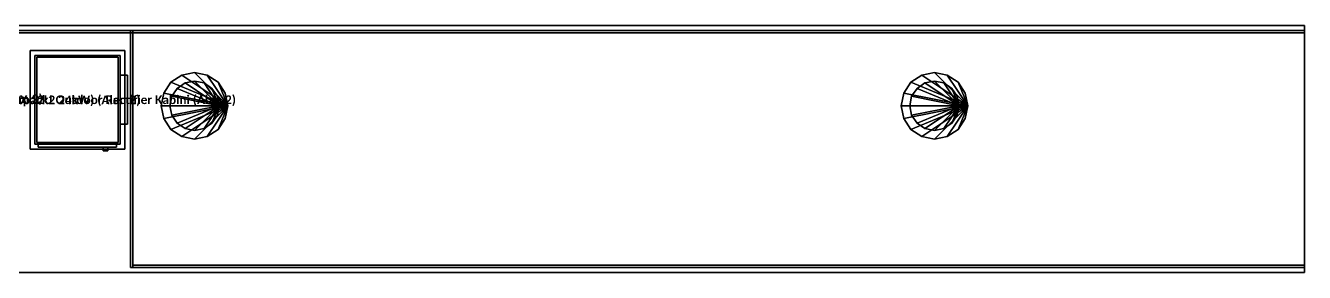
# Model space of a CAD drawing. Header units: millimetres. Extents: x -15000 to 15000, y -45082 to 2000.
# Drawn here: x 4630 to 15000, y 0 to 2000 of the extents above; entities that cross this region are included whole.
import ezdxf
from ezdxf.enums import TextEntityAlignment as Align

# ---------------------------------------------------------------- set-up
doc = ezdxf.new("R2010")
doc.units = ezdxf.units.MM
for name, color, linetype in [('EKP_RECTIFIER_ELTEK_20U', 3, 'CONTINUOUS'), ('EKP_RECTIFIER_MTS9304A', 94, 'CONTINUOUS'), ('KORKULUK_KAPI', 4, 'CONTINUOUS'), ('MONTAJ_BORULARI', 2, 'CONTINUOUS'), ('ZEMIN_PLATFORM', 8, 'CONTINUOUS')]:
    doc.layers.add(name, color=color, linetype=linetype)
doc.styles.get("Standard").update_dxf_attribs({"font": 'calibrib.ttf'})

msp = doc.modelspace()

# ---------------------------------------------------------------- linework, layer by layer
at = {"layer": 'EKP_RECTIFIER_MTS9304A'}
for p, q in [((5436, 1799, 1170), (4666, 1799, 1170)), ((4666, 1799, 1170), (4666, 999, 1170)), ((5436, 1799, 1250), (4666, 1799, 1250)), ((4666, 1799, 1250), (4666, 999, 1250)), ((4666, 1799, 1170), (4666, 1799, 1250)), ((5436, 999, 1170), (5436, 1799, 1170)), ((5436, 999, 1250), (5436, 1799, 1250)), ((5436, 1799, 1170), (5436, 1799, 1250)), ((5396, 1759, 100), (4706, 1759, 100)), ((4706, 1759, 100), (4706, 1039, 100)), ((5396, 1759, 1170), (4706, 1759, 1170)), ((4706, 1759, 1170), (4706, 1039, 1170)), ((4706, 1759, 100), (4706, 1759, 1170)), ((5381, 1744, 0), (4721, 1744, 0)), ((4721, 1744, 0), (4721, 1054, 0)), ((5381, 1744, 100), (4721, 1744, 100)), ((4721, 1744, 100), (4721, 1054, 100)), ((4721, 1744, 0), (4721, 1744, 100)), ((5381, 1054, 0), (5381, 1744, 0)), ((5381, 1054, 100), (5381, 1744, 100)), ((5381, 1744, 0), (5381, 1744, 100)), ((5396, 1039, 100), (5396, 1759, 100)), ((5396, 1039, 1170), (5396, 1759, 1170)), ((5396, 1759, 100), (5396, 1759, 1170)), ((5456, 1597, 287), (5396, 1597, 287)), ((5396, 1597, 287), (5396, 1201, 287)), ((5456, 1597, 983), (5396, 1597, 983)), ((5396, 1597, 983), (5396, 1201, 983)), ((5396, 1597, 287), (5396, 1597, 983)), ((5456, 1201, 287), (5456, 1597, 287)), ((5456, 1201, 983), (5456, 1597, 983)), ((5456, 1597, 287), (5456, 1597, 983)), ((5396, 1201, 287), (5456, 1201, 287)), ((5396, 1201, 983), (5456, 1201, 983)), ((5396, 1201, 287), (5396, 1201, 983)), ((5456, 1201, 287), (5456, 1201, 983)), ((4706, 1039, 100), (5396, 1039, 100)), ((4706, 1039, 1170), (5396, 1039, 1170)), ((4706, 1039, 100), (4706, 1039, 1170)), ((4721, 1054, 0), (5381, 1054, 0)), ((4721, 1054, 100), (5381, 1054, 100)), ((4721, 1054, 0), (4721, 1054, 100)), ((5368, 1039, 130), (4733, 1039, 130)), ((4733, 1039, 130), (4733, 1014, 130)), ((5368, 1039, 1146), (4733, 1039, 1146)), ((4733, 1039, 1146), (4733, 1014, 1146)), ((4733, 1039, 130), (4733, 1039, 1146)), ((5368, 1014, 130), (5368, 1039, 130)), ((5368, 1014, 1146), (5368, 1039, 1146)), ((5368, 1039, 130), (5368, 1039, 1146)), ((5381, 1054, 0), (5381, 1054, 100)), ((5396, 1039, 100), (5396, 1039, 1170)), ((4666, 999, 1170), (5436, 999, 1170)), ((4666, 999, 1250), (5436, 999, 1250)), ((4666, 999, 1170), (4666, 999, 1250)), ((4733, 1014, 130), (5368, 1014, 130)), ((4733, 1014, 1146), (5368, 1014, 1146)), ((4733, 1014, 130), (4733, 1014, 1146)), ((5298, 1014, 545), (5258, 1014, 545)), ((5258, 1014, 545), (5258, 984, 545)), ((5298, 1014, 725), (5258, 1014, 725)), ((5258, 1014, 725), (5258, 984, 725)), ((5258, 1014, 545), (5258, 1014, 725)), ((5258, 984, 545), (5298, 984, 545)), ((5258, 984, 725), (5298, 984, 725)), ((5258, 984, 545), (5258, 984, 725)), ((5298, 984, 545), (5298, 1014, 545)), ((5298, 984, 725), (5298, 1014, 725)), ((5298, 1014, 545), (5298, 1014, 725)), ((5298, 984, 545), (5298, 984, 725)), ((5368, 1014, 130), (5368, 1014, 1146)), ((5436, 999, 1170), (5436, 999, 1250))]:
    msp.add_line(p, q, dxfattribs=at)
for points in [[(4666, 999, 1170), (5436, 999, 1170), (5436, 1799, 1170), (4666, 1799, 1170)], [(4666, 999, 1250), (5436, 999, 1250), (5436, 1799, 1250), (4666, 1799, 1250)], [(4666, 1799, 1170), (5436, 1799, 1170), (5436, 1799, 1250), (4666, 1799, 1250)], [(4666, 999, 1170), (4666, 1799, 1170), (4666, 1799, 1250), (4666, 999, 1250)], [(5436, 999, 1170), (5436, 1799, 1170), (5436, 1799, 1250), (5436, 999, 1250)], [(4706, 1039, 100), (5396, 1039, 100), (5396, 1759, 100), (4706, 1759, 100)], [(4706, 1039, 1170), (5396, 1039, 1170), (5396, 1759, 1170), (4706, 1759, 1170)], [(4706, 1759, 100), (5396, 1759, 100), (5396, 1759, 1170), (4706, 1759, 1170)], [(4706, 1039, 100), (4706, 1759, 100), (4706, 1759, 1170), (4706, 1039, 1170)], [(4721, 1054, 0), (5381, 1054, 0), (5381, 1744, 0), (4721, 1744, 0)], [(4721, 1054, 100), (5381, 1054, 100), (5381, 1744, 100), (4721, 1744, 100)], [(4721, 1744, 0), (5381, 1744, 0), (5381, 1744, 100), (4721, 1744, 100)], [(4721, 1054, 0), (4721, 1744, 0), (4721, 1744, 100), (4721, 1054, 100)], [(5381, 1054, 0), (5381, 1744, 0), (5381, 1744, 100), (5381, 1054, 100)], [(5396, 1039, 100), (5396, 1759, 100), (5396, 1759, 1170), (5396, 1039, 1170)], [(5396, 1201, 287), (5456, 1201, 287), (5456, 1597, 287), (5396, 1597, 287)], [(5396, 1201, 983), (5456, 1201, 983), (5456, 1597, 983), (5396, 1597, 983)], [(5396, 1597, 287), (5456, 1597, 287), (5456, 1597, 983), (5396, 1597, 983)], [(5396, 1201, 287), (5396, 1597, 287), (5396, 1597, 983), (5396, 1201, 983)], [(5456, 1201, 287), (5456, 1597, 287), (5456, 1597, 983), (5456, 1201, 983)], [(5396, 1201, 287), (5456, 1201, 287), (5456, 1201, 983), (5396, 1201, 983)], [(4706, 1039, 100), (5396, 1039, 100), (5396, 1039, 1170), (4706, 1039, 1170)], [(4721, 1054, 0), (5381, 1054, 0), (5381, 1054, 100), (4721, 1054, 100)], [(4733, 1014, 130), (5368, 1014, 130), (5368, 1039, 130), (4733, 1039, 130)], [(4733, 1014, 1146), (5368, 1014, 1146), (5368, 1039, 1146), (4733, 1039, 1146)], [(4733, 1039, 130), (5368, 1039, 130), (5368, 1039, 1146), (4733, 1039, 1146)], [(4733, 1014, 130), (4733, 1039, 130), (4733, 1039, 1146), (4733, 1014, 1146)], [(5368, 1014, 130), (5368, 1039, 130), (5368, 1039, 1146), (5368, 1014, 1146)], [(4666, 999, 1170), (5436, 999, 1170), (5436, 999, 1250), (4666, 999, 1250)], [(4733, 1014, 130), (5368, 1014, 130), (5368, 1014, 1146), (4733, 1014, 1146)], [(5258, 984, 545), (5298, 984, 545), (5298, 1014, 545), (5258, 1014, 545)], [(5258, 984, 725), (5298, 984, 725), (5298, 1014, 725), (5258, 1014, 725)], [(5258, 1014, 545), (5298, 1014, 545), (5298, 1014, 725), (5258, 1014, 725)], [(5258, 984, 545), (5258, 1014, 545), (5258, 1014, 725), (5258, 984, 725)], [(5258, 984, 545), (5298, 984, 545), (5298, 984, 725), (5258, 984, 725)], [(5298, 984, 545), (5298, 1014, 545), (5298, 1014, 725), (5298, 984, 725)]]:
    msp.add_3dface(points, dxfattribs=at)
at = {"layer": 'KORKULUK_KAPI'}
for p, q in [((5500, 1960), (-5500, 1960)), ((5500, 1960, 1700), (-5500, 1960, 1700)), ((-5500, 1940), (5500, 1940)), ((-5500, 1940, 1700), (5500, 1940, 1700)), ((5500, 1960), (5480, 1960)), ((5480, 1960), (5480, 40)), ((5500, 1960, 1700), (5480, 1960, 1700)), ((5480, 1960, 1700), (5480, 40, 1700)), ((5480, 1960), (5480, 1960, 1700)), ((15000, 1960), (5500, 1960)), ((5500, 1960), (5500, 1940)), ((15000, 1960, 1100), (5500, 1960, 1100)), ((5500, 1960, 1100), (5500, 1940, 1100)), ((5500, 1960), (5500, 1960, 1100)), ((5500, 1940), (5500, 1960)), ((5500, 1940, 1700), (5500, 1960, 1700)), ((5500, 1960), (5500, 1960, 1700)), ((5500, 40), (5500, 1960)), ((5500, 40, 1700), (5500, 1960, 1700)), ((5500, 1960), (5500, 1960, 1700)), ((5500, 1940), (15000, 1940)), ((5500, 1940, 1100), (15000, 1940, 1100)), ((5500, 1940), (5500, 1940, 1100)), ((5500, 1940), (5500, 1940, 1700)), ((15000, 1940), (15000, 1960)), ((15000, 1940, 1100), (15000, 1960, 1100)), ((15000, 1960), (15000, 1960, 1100)), ((15000, 1940), (15000, 1940, 1100)), ((5480, 40), (5500, 40)), ((5480, 40, 1700), (5500, 40, 1700)), ((5480, 40), (5480, 40, 1700)), ((15000, 60), (5500, 60)), ((5500, 60), (5500, 40)), ((15000, 60, 1100), (5500, 60, 1100)), ((5500, 60, 1100), (5500, 40, 1100)), ((5500, 60), (5500, 60, 1100)), ((5500, 40), (15000, 40)), ((5500, 40, 1100), (15000, 40, 1100)), ((5500, 40), (5500, 40, 1100)), ((5500, 40), (5500, 40, 1700)), ((15000, 40), (15000, 60)), ((15000, 40, 1100), (15000, 60, 1100)), ((15000, 60), (15000, 60, 1100)), ((15000, 40), (15000, 40, 1100))]:
    msp.add_line(p, q, dxfattribs=at)
for points in [[(-5500, 1940), (5500, 1940), (5500, 1960), (-5500, 1960)], [(-5500, 1940, 1700), (5500, 1940, 1700), (5500, 1960, 1700), (-5500, 1960, 1700)], [(-5500, 1960), (5500, 1960), (5500, 1960, 1700), (-5500, 1960, 1700)], [(-5500, 1940), (5500, 1940), (5500, 1940, 1700), (-5500, 1940, 1700)], [(5480, 40), (5500, 40), (5500, 1960), (5480, 1960)], [(5480, 40, 1700), (5500, 40, 1700), (5500, 1960, 1700), (5480, 1960, 1700)], [(5480, 1960), (5500, 1960), (5500, 1960, 1700), (5480, 1960, 1700)], [(5480, 40), (5480, 1960), (5480, 1960, 1700), (5480, 40, 1700)], [(5500, 1940), (15000, 1940), (15000, 1960), (5500, 1960)], [(5500, 1940, 1100), (15000, 1940, 1100), (15000, 1960, 1100), (5500, 1960, 1100)], [(5500, 1960), (15000, 1960), (15000, 1960, 1100), (5500, 1960, 1100)], [(5500, 1940), (5500, 1960), (5500, 1960, 1100), (5500, 1940, 1100)], [(5500, 1940), (5500, 1960), (5500, 1960, 1700), (5500, 1940, 1700)], [(5500, 40), (5500, 1960), (5500, 1960, 1700), (5500, 40, 1700)], [(5500, 1940), (15000, 1940), (15000, 1940, 1100), (5500, 1940, 1100)], [(15000, 1940), (15000, 1960), (15000, 1960, 1100), (15000, 1940, 1100)], [(5480, 40), (5500, 40), (5500, 40, 1700), (5480, 40, 1700)], [(5500, 40), (15000, 40), (15000, 60), (5500, 60)], [(5500, 40, 1100), (15000, 40, 1100), (15000, 60, 1100), (5500, 60, 1100)], [(5500, 60), (15000, 60), (15000, 60, 1100), (5500, 60, 1100)], [(5500, 40), (5500, 60), (5500, 60, 1100), (5500, 40, 1100)], [(5500, 40), (15000, 40), (15000, 40, 1100), (5500, 40, 1100)], [(15000, 40), (15000, 60), (15000, 60, 1100), (15000, 40, 1100)]]:
    msp.add_3dface(points, dxfattribs=at)
at = {"layer": 'MONTAJ_BORULARI'}
for p, q in [((5897, 1599), (5809, 1541)), ((5897, 1599, 150), (5809, 1541, 150)), ((5897, 1599, 4200), (5809, 1541, 4200)), ((5897, 1599, 4300), (5809, 1541, 4300)), ((6000, 1620), (5897, 1599)), ((6000, 1620, 150), (5897, 1599, 150)), ((6000, 1620, 4200), (5897, 1599, 4200)), ((6000, 1620, 4300), (5897, 1599, 4300)), ((6103, 1599), (6000, 1620)), ((6103, 1599, 150), (6000, 1620, 150)), ((6000, 1620), (6000, 1620, 150)), ((6103, 1599, 4200), (6000, 1620, 4200)), ((6103, 1599, 4300), (6000, 1620, 4300)), ((6000, 1620, 4200), (6000, 1620, 4300)), ((6191, 1541), (6103, 1599)), ((6191, 1541, 150), (6103, 1599, 150)), ((6191, 1541, 4200), (6103, 1599, 4200)), ((6191, 1541, 4300), (6103, 1599, 4300)), ((11897, 1599), (11809, 1541)), ((11897, 1599, 150), (11809, 1541, 150)), ((11897, 1599, 4200), (11809, 1541, 4200)), ((11897, 1599, 4300), (11809, 1541, 4300)), ((12000, 1620), (11897, 1599)), ((12000, 1620, 150), (11897, 1599, 150)), ((12000, 1620, 4200), (11897, 1599, 4200)), ((12000, 1620, 4300), (11897, 1599, 4300)), ((12103, 1599), (12000, 1620)), ((12103, 1599, 150), (12000, 1620, 150)), ((12000, 1620), (12000, 1620, 150)), ((12103, 1599, 4200), (12000, 1620, 4200)), ((12103, 1599, 4300), (12000, 1620, 4300)), ((12000, 1620, 4200), (12000, 1620, 4300)), ((12191, 1541), (12103, 1599)), ((12191, 1541, 150), (12103, 1599, 150)), ((12191, 1541, 4200), (12103, 1599, 4200)), ((12191, 1541, 4300), (12103, 1599, 4300)), ((5751, 1453), (5730, 1350)), ((5751, 1453, 150), (5730, 1350, 150)), ((5751, 1453, 4200), (5730, 1350, 4200)), ((5751, 1453, 4300), (5730, 1350, 4300)), ((5809, 1541), (5751, 1453)), ((5809, 1541, 150), (5751, 1453, 150)), ((5809, 1541, 4200), (5751, 1453, 4200)), ((5809, 1541, 4300), (5751, 1453, 4300)), ((5859, 1491), (5815, 1427)), ((5859, 1491, 4300), (5815, 1427, 4300)), ((5923, 1535), (5859, 1491)), ((5923, 1535, 4300), (5859, 1491, 4300)), ((6000, 1550), (5923, 1535)), ((6000, 1550, 4300), (5923, 1535, 4300)), ((6077, 1535), (6000, 1550)), ((6077, 1535, 4300), (6000, 1550, 4300)), ((6000, 1550), (6000, 1550, 4300)), ((6141, 1491), (6077, 1535)), ((6141, 1491, 4300), (6077, 1535, 4300)), ((6185, 1427), (6141, 1491)), ((6185, 1427, 4300), (6141, 1491, 4300)), ((6249, 1453), (6191, 1541)), ((6249, 1453, 150), (6191, 1541, 150)), ((6249, 1453, 4200), (6191, 1541, 4200)), ((6249, 1453, 4300), (6191, 1541, 4300)), ((6270, 1350), (6249, 1453)), ((6270, 1350, 150), (6249, 1453, 150)), ((6270, 1350, 4200), (6249, 1453, 4200)), ((6270, 1350, 4300), (6249, 1453, 4300)), ((11751, 1453), (11730, 1350)), ((11751, 1453, 150), (11730, 1350, 150)), ((11751, 1453, 4200), (11730, 1350, 4200)), ((11751, 1453, 4300), (11730, 1350, 4300)), ((11809, 1541), (11751, 1453)), ((11809, 1541, 150), (11751, 1453, 150)), ((11809, 1541, 4200), (11751, 1453, 4200)), ((11809, 1541, 4300), (11751, 1453, 4300)), ((11859, 1491), (11815, 1427)), ((11859, 1491, 4300), (11815, 1427, 4300)), ((11923, 1535), (11859, 1491)), ((11923, 1535, 4300), (11859, 1491, 4300)), ((12000, 1550), (11923, 1535)), ((12000, 1550, 4300), (11923, 1535, 4300)), ((12077, 1535), (12000, 1550)), ((12077, 1535, 4300), (12000, 1550, 4300)), ((12000, 1550), (12000, 1550, 4300)), ((12141, 1491), (12077, 1535)), ((12141, 1491, 4300), (12077, 1535, 4300)), ((12185, 1427), (12141, 1491)), ((12185, 1427, 4300), (12141, 1491, 4300)), ((12249, 1453), (12191, 1541)), ((12249, 1453, 150), (12191, 1541, 150)), ((12249, 1453, 4200), (12191, 1541, 4200)), ((12249, 1453, 4300), (12191, 1541, 4300)), ((12270, 1350), (12249, 1453)), ((12270, 1350, 150), (12249, 1453, 150)), ((12270, 1350, 4200), (12249, 1453, 4200)), ((12270, 1350, 4300), (12249, 1453, 4300)), ((5730, 1350), (5751, 1247)), ((5730, 1350, 150), (5751, 1247, 150)), ((5730, 1350), (5730, 1350, 150)), ((5730, 1350, 4200), (5751, 1247, 4200)), ((5730, 1350, 4300), (5751, 1247, 4300)), ((5730, 1350, 4200), (5730, 1350, 4300)), ((5815, 1427), (5800, 1350)), ((5815, 1427, 4300), (5800, 1350, 4300)), ((5800, 1350), (5815, 1273)), ((5800, 1350, 4300), (5815, 1273, 4300)), ((5800, 1350), (5800, 1350, 4300)), ((6200, 1350), (6185, 1427)), ((6200, 1350, 4300), (6185, 1427, 4300)), ((6185, 1273), (6200, 1350)), ((6185, 1273, 4300), (6200, 1350, 4300)), ((6200, 1350), (6200, 1350, 4300)), ((6249, 1247), (6270, 1350)), ((6249, 1247, 150), (6270, 1350, 150)), ((6249, 1247, 4200), (6270, 1350, 4200)), ((6249, 1247, 4300), (6270, 1350, 4300)), ((6270, 1350), (6270, 1350, 150)), ((6270, 1350, 4200), (6270, 1350, 4300)), ((11730, 1350), (11751, 1247)), ((11730, 1350, 150), (11751, 1247, 150)), ((11730, 1350), (11730, 1350, 150)), ((11730, 1350, 4200), (11751, 1247, 4200)), ((11730, 1350, 4300), (11751, 1247, 4300)), ((11730, 1350, 4200), (11730, 1350, 4300)), ((11815, 1427), (11800, 1350)), ((11815, 1427, 4300), (11800, 1350, 4300)), ((11800, 1350), (11815, 1273)), ((11800, 1350, 4300), (11815, 1273, 4300)), ((11800, 1350), (11800, 1350, 4300)), ((12200, 1350), (12185, 1427)), ((12200, 1350, 4300), (12185, 1427, 4300)), ((12185, 1273), (12200, 1350)), ((12185, 1273, 4300), (12200, 1350, 4300)), ((12200, 1350), (12200, 1350, 4300)), ((12249, 1247), (12270, 1350)), ((12249, 1247, 150), (12270, 1350, 150)), ((12249, 1247, 4200), (12270, 1350, 4200)), ((12249, 1247, 4300), (12270, 1350, 4300)), ((12270, 1350), (12270, 1350, 150)), ((12270, 1350, 4200), (12270, 1350, 4300)), ((5751, 1247), (5809, 1159)), ((5751, 1247, 150), (5809, 1159, 150)), ((5751, 1247, 4200), (5809, 1159, 4200)), ((5751, 1247, 4300), (5809, 1159, 4300)), ((5815, 1273), (5859, 1209)), ((5815, 1273, 4300), (5859, 1209, 4300)), ((6141, 1209), (6185, 1273)), ((6141, 1209, 4300), (6185, 1273, 4300)), ((6191, 1159), (6249, 1247)), ((6191, 1159, 150), (6249, 1247, 150)), ((6191, 1159, 4200), (6249, 1247, 4200)), ((6191, 1159, 4300), (6249, 1247, 4300)), ((11751, 1247), (11809, 1159)), ((11751, 1247, 150), (11809, 1159, 150)), ((11751, 1247, 4200), (11809, 1159, 4200)), ((11751, 1247, 4300), (11809, 1159, 4300)), ((11815, 1273), (11859, 1209)), ((11815, 1273, 4300), (11859, 1209, 4300)), ((12141, 1209), (12185, 1273)), ((12141, 1209, 4300), (12185, 1273, 4300)), ((12191, 1159), (12249, 1247)), ((12191, 1159, 150), (12249, 1247, 150)), ((12191, 1159, 4200), (12249, 1247, 4200)), ((12191, 1159, 4300), (12249, 1247, 4300)), ((5809, 1159), (5897, 1101)), ((5809, 1159, 150), (5897, 1101, 150)), ((5809, 1159, 4200), (5897, 1101, 4200)), ((5809, 1159, 4300), (5897, 1101, 4300)), ((5859, 1209), (5923, 1165)), ((5859, 1209, 4300), (5923, 1165, 4300)), ((5923, 1165), (6000, 1150)), ((5923, 1165, 4300), (6000, 1150, 4300)), ((6000, 1150), (6077, 1165)), ((6000, 1150, 4300), (6077, 1165, 4300)), ((6000, 1150), (6000, 1150, 4300)), ((6077, 1165), (6141, 1209)), ((6077, 1165, 4300), (6141, 1209, 4300)), ((6103, 1101), (6191, 1159)), ((6103, 1101, 150), (6191, 1159, 150)), ((6103, 1101, 4200), (6191, 1159, 4200)), ((6103, 1101, 4300), (6191, 1159, 4300)), ((11809, 1159), (11897, 1101)), ((11809, 1159, 150), (11897, 1101, 150)), ((11809, 1159, 4200), (11897, 1101, 4200)), ((11809, 1159, 4300), (11897, 1101, 4300)), ((11859, 1209), (11923, 1165)), ((11859, 1209, 4300), (11923, 1165, 4300)), ((11923, 1165), (12000, 1150)), ((11923, 1165, 4300), (12000, 1150, 4300)), ((12000, 1150), (12077, 1165)), ((12000, 1150, 4300), (12077, 1165, 4300)), ((12000, 1150), (12000, 1150, 4300)), ((12077, 1165), (12141, 1209)), ((12077, 1165, 4300), (12141, 1209, 4300)), ((12103, 1101), (12191, 1159)), ((12103, 1101, 150), (12191, 1159, 150)), ((12103, 1101, 4200), (12191, 1159, 4200)), ((12103, 1101, 4300), (12191, 1159, 4300)), ((5897, 1101), (6000, 1080)), ((5897, 1101, 150), (6000, 1080, 150)), ((5897, 1101, 4200), (6000, 1080, 4200)), ((5897, 1101, 4300), (6000, 1080, 4300)), ((6000, 1080), (6103, 1101)), ((6000, 1080, 150), (6103, 1101, 150)), ((6000, 1080, 4200), (6103, 1101, 4200)), ((6000, 1080, 4300), (6103, 1101, 4300)), ((6000, 1080), (6000, 1080, 150)), ((6000, 1080, 4200), (6000, 1080, 4300)), ((11897, 1101), (12000, 1080)), ((11897, 1101, 150), (12000, 1080, 150)), ((11897, 1101, 4200), (12000, 1080, 4200)), ((11897, 1101, 4300), (12000, 1080, 4300)), ((12000, 1080), (12103, 1101)), ((12000, 1080, 150), (12103, 1101, 150)), ((12000, 1080, 4200), (12103, 1101, 4200)), ((12000, 1080, 4300), (12103, 1101, 4300)), ((12000, 1080), (12000, 1080, 150)), ((12000, 1080, 4200), (12000, 1080, 4300))]:
    msp.add_line(p, q, dxfattribs=at)
for points in [[(5897, 1599), (5809, 1541), (5809, 1541, 150), (5897, 1599, 150)], [(6270, 1350), (5897, 1599), (5809, 1541)], [(6270, 1350, 150), (5897, 1599, 150), (5809, 1541, 150)], [(5897, 1599, 4200), (5809, 1541, 4200), (5809, 1541, 4300), (5897, 1599, 4300)], [(6270, 1350, 4200), (5897, 1599, 4200), (5809, 1541, 4200)], [(6270, 1350, 4300), (5897, 1599, 4300), (5809, 1541, 4300)], [(6000, 1620), (5897, 1599), (5897, 1599, 150), (6000, 1620, 150)], [(6270, 1350), (6000, 1620), (5897, 1599)], [(6270, 1350, 150), (6000, 1620, 150), (5897, 1599, 150)], [(6000, 1620, 4200), (5897, 1599, 4200), (5897, 1599, 4300), (6000, 1620, 4300)], [(6270, 1350, 4200), (6000, 1620, 4200), (5897, 1599, 4200)], [(6270, 1350, 4300), (6000, 1620, 4300), (5897, 1599, 4300)], [(6103, 1599), (6000, 1620), (6000, 1620, 150), (6103, 1599, 150)], [(6270, 1350), (6103, 1599), (6000, 1620)], [(6270, 1350, 150), (6103, 1599, 150), (6000, 1620, 150)], [(6103, 1599, 4200), (6000, 1620, 4200), (6000, 1620, 4300), (6103, 1599, 4300)], [(6270, 1350, 4200), (6103, 1599, 4200), (6000, 1620, 4200)], [(6270, 1350, 4300), (6103, 1599, 4300), (6000, 1620, 4300)], [(6191, 1541), (6103, 1599), (6103, 1599, 150), (6191, 1541, 150)], [(6270, 1350), (6191, 1541), (6103, 1599)], [(6270, 1350, 150), (6191, 1541, 150), (6103, 1599, 150)], [(6191, 1541, 4200), (6103, 1599, 4200), (6103, 1599, 4300), (6191, 1541, 4300)], [(6270, 1350, 4200), (6191, 1541, 4200), (6103, 1599, 4200)], [(6270, 1350, 4300), (6191, 1541, 4300), (6103, 1599, 4300)], [(11897, 1599), (11809, 1541), (11809, 1541, 150), (11897, 1599, 150)], [(12270, 1350), (11897, 1599), (11809, 1541)], [(12270, 1350, 150), (11897, 1599, 150), (11809, 1541, 150)], [(11897, 1599, 4200), (11809, 1541, 4200), (11809, 1541, 4300), (11897, 1599, 4300)], [(12270, 1350, 4200), (11897, 1599, 4200), (11809, 1541, 4200)], [(12270, 1350, 4300), (11897, 1599, 4300), (11809, 1541, 4300)], [(12000, 1620), (11897, 1599), (11897, 1599, 150), (12000, 1620, 150)], [(12270, 1350), (12000, 1620), (11897, 1599)], [(12270, 1350, 150), (12000, 1620, 150), (11897, 1599, 150)], [(12000, 1620, 4200), (11897, 1599, 4200), (11897, 1599, 4300), (12000, 1620, 4300)], [(12270, 1350, 4200), (12000, 1620, 4200), (11897, 1599, 4200)], [(12270, 1350, 4300), (12000, 1620, 4300), (11897, 1599, 4300)], [(12103, 1599), (12000, 1620), (12000, 1620, 150), (12103, 1599, 150)], [(12270, 1350), (12103, 1599), (12000, 1620)], [(12270, 1350, 150), (12103, 1599, 150), (12000, 1620, 150)], [(12103, 1599, 4200), (12000, 1620, 4200), (12000, 1620, 4300), (12103, 1599, 4300)], [(12270, 1350, 4200), (12103, 1599, 4200), (12000, 1620, 4200)], [(12270, 1350, 4300), (12103, 1599, 4300), (12000, 1620, 4300)], [(12191, 1541), (12103, 1599), (12103, 1599, 150), (12191, 1541, 150)], [(12270, 1350), (12191, 1541), (12103, 1599)], [(12270, 1350, 150), (12191, 1541, 150), (12103, 1599, 150)], [(12191, 1541, 4200), (12103, 1599, 4200), (12103, 1599, 4300), (12191, 1541, 4300)], [(12270, 1350, 4200), (12191, 1541, 4200), (12103, 1599, 4200)], [(12270, 1350, 4300), (12191, 1541, 4300), (12103, 1599, 4300)], [(5751, 1453), (5730, 1350), (5730, 1350, 150), (5751, 1453, 150)], [(6270, 1350), (5751, 1453), (5730, 1350)], [(6270, 1350, 150), (5751, 1453, 150), (5730, 1350, 150)], [(5751, 1453, 4200), (5730, 1350, 4200), (5730, 1350, 4300), (5751, 1453, 4300)], [(6270, 1350, 4200), (5751, 1453, 4200), (5730, 1350, 4200)], [(6270, 1350, 4300), (5751, 1453, 4300), (5730, 1350, 4300)], [(5809, 1541), (5751, 1453), (5751, 1453, 150), (5809, 1541, 150)], [(6270, 1350), (5809, 1541), (5751, 1453)], [(6270, 1350, 150), (5809, 1541, 150), (5751, 1453, 150)], [(5809, 1541, 4200), (5751, 1453, 4200), (5751, 1453, 4300), (5809, 1541, 4300)], [(6270, 1350, 4200), (5809, 1541, 4200), (5751, 1453, 4200)], [(6270, 1350, 4300), (5809, 1541, 4300), (5751, 1453, 4300)], [(5859, 1491), (5815, 1427), (5815, 1427, 4300), (5859, 1491, 4300)], [(6200, 1350), (5859, 1491), (5815, 1427)], [(6200, 1350, 4300), (5859, 1491, 4300), (5815, 1427, 4300)], [(5923, 1535), (5859, 1491), (5859, 1491, 4300), (5923, 1535, 4300)], [(6200, 1350), (5923, 1535), (5859, 1491)], [(6200, 1350, 4300), (5923, 1535, 4300), (5859, 1491, 4300)], [(6000, 1550), (5923, 1535), (5923, 1535, 4300), (6000, 1550, 4300)], [(6200, 1350), (6000, 1550), (5923, 1535)], [(6200, 1350, 4300), (6000, 1550, 4300), (5923, 1535, 4300)], [(6077, 1535), (6000, 1550), (6000, 1550, 4300), (6077, 1535, 4300)], [(6200, 1350), (6077, 1535), (6000, 1550)], [(6200, 1350, 4300), (6077, 1535, 4300), (6000, 1550, 4300)], [(6141, 1491), (6077, 1535), (6077, 1535, 4300), (6141, 1491, 4300)], [(6200, 1350), (6141, 1491), (6077, 1535)], [(6200, 1350, 4300), (6141, 1491, 4300), (6077, 1535, 4300)], [(6185, 1427), (6141, 1491), (6141, 1491, 4300), (6185, 1427, 4300)], [(6200, 1350), (6185, 1427), (6141, 1491)], [(6200, 1350, 4300), (6185, 1427, 4300), (6141, 1491, 4300)], [(6249, 1453), (6191, 1541), (6191, 1541, 150), (6249, 1453, 150)], [(6270, 1350), (6249, 1453), (6191, 1541)], [(6270, 1350, 150), (6249, 1453, 150), (6191, 1541, 150)], [(6249, 1453, 4200), (6191, 1541, 4200), (6191, 1541, 4300), (6249, 1453, 4300)], [(6270, 1350, 4200), (6249, 1453, 4200), (6191, 1541, 4200)], [(6270, 1350, 4300), (6249, 1453, 4300), (6191, 1541, 4300)], [(6270, 1350), (6249, 1453), (6249, 1453, 150), (6270, 1350, 150)], [(6270, 1350, 4200), (6249, 1453, 4200), (6249, 1453, 4300), (6270, 1350, 4300)], [(11751, 1453), (11730, 1350), (11730, 1350, 150), (11751, 1453, 150)], [(12270, 1350), (11751, 1453), (11730, 1350)], [(12270, 1350, 150), (11751, 1453, 150), (11730, 1350, 150)], [(11751, 1453, 4200), (11730, 1350, 4200), (11730, 1350, 4300), (11751, 1453, 4300)], [(12270, 1350, 4200), (11751, 1453, 4200), (11730, 1350, 4200)], [(12270, 1350, 4300), (11751, 1453, 4300), (11730, 1350, 4300)], [(11809, 1541), (11751, 1453), (11751, 1453, 150), (11809, 1541, 150)], [(12270, 1350), (11809, 1541), (11751, 1453)], [(12270, 1350, 150), (11809, 1541, 150), (11751, 1453, 150)], [(11809, 1541, 4200), (11751, 1453, 4200), (11751, 1453, 4300), (11809, 1541, 4300)], [(12270, 1350, 4200), (11809, 1541, 4200), (11751, 1453, 4200)], [(12270, 1350, 4300), (11809, 1541, 4300), (11751, 1453, 4300)], [(11859, 1491), (11815, 1427), (11815, 1427, 4300), (11859, 1491, 4300)], [(12200, 1350), (11859, 1491), (11815, 1427)], [(12200, 1350, 4300), (11859, 1491, 4300), (11815, 1427, 4300)], [(11923, 1535), (11859, 1491), (11859, 1491, 4300), (11923, 1535, 4300)], [(12200, 1350), (11923, 1535), (11859, 1491)], [(12200, 1350, 4300), (11923, 1535, 4300), (11859, 1491, 4300)], [(12000, 1550), (11923, 1535), (11923, 1535, 4300), (12000, 1550, 4300)], [(12200, 1350), (12000, 1550), (11923, 1535)], [(12200, 1350, 4300), (12000, 1550, 4300), (11923, 1535, 4300)], [(12077, 1535), (12000, 1550), (12000, 1550, 4300), (12077, 1535, 4300)], [(12200, 1350), (12077, 1535), (12000, 1550)], [(12200, 1350, 4300), (12077, 1535, 4300), (12000, 1550, 4300)], [(12141, 1491), (12077, 1535), (12077, 1535, 4300), (12141, 1491, 4300)], [(12200, 1350), (12141, 1491), (12077, 1535)], [(12200, 1350, 4300), (12141, 1491, 4300), (12077, 1535, 4300)], [(12185, 1427), (12141, 1491), (12141, 1491, 4300), (12185, 1427, 4300)], [(12200, 1350), (12185, 1427), (12141, 1491)], [(12200, 1350, 4300), (12185, 1427, 4300), (12141, 1491, 4300)], [(12249, 1453), (12191, 1541), (12191, 1541, 150), (12249, 1453, 150)], [(12270, 1350), (12249, 1453), (12191, 1541)], [(12270, 1350, 150), (12249, 1453, 150), (12191, 1541, 150)], [(12249, 1453, 4200), (12191, 1541, 4200), (12191, 1541, 4300), (12249, 1453, 4300)], [(12270, 1350, 4200), (12249, 1453, 4200), (12191, 1541, 4200)], [(12270, 1350, 4300), (12249, 1453, 4300), (12191, 1541, 4300)], [(12270, 1350), (12249, 1453), (12249, 1453, 150), (12270, 1350, 150)], [(12270, 1350, 4200), (12249, 1453, 4200), (12249, 1453, 4300), (12270, 1350, 4300)], [(5730, 1350), (5751, 1247), (5751, 1247, 150), (5730, 1350, 150)], [(6270, 1350), (5730, 1350), (5751, 1247)], [(6270, 1350, 150), (5730, 1350, 150), (5751, 1247, 150)], [(5730, 1350, 4200), (5751, 1247, 4200), (5751, 1247, 4300), (5730, 1350, 4300)], [(6270, 1350, 4200), (5730, 1350, 4200), (5751, 1247, 4200)], [(6270, 1350, 4300), (5730, 1350, 4300), (5751, 1247, 4300)], [(6270, 1350), (5751, 1247), (5809, 1159)], [(6270, 1350, 150), (5751, 1247, 150), (5809, 1159, 150)], [(6270, 1350, 4200), (5751, 1247, 4200), (5809, 1159, 4200)], [(6270, 1350, 4300), (5751, 1247, 4300), (5809, 1159, 4300)], [(5815, 1427), (5800, 1350), (5800, 1350, 4300), (5815, 1427, 4300)], [(6200, 1350), (5815, 1427), (5800, 1350)], [(6200, 1350, 4300), (5815, 1427, 4300), (5800, 1350, 4300)], [(5800, 1350), (5815, 1273), (5815, 1273, 4300), (5800, 1350, 4300)], [(6200, 1350), (5800, 1350), (5815, 1273)], [(6200, 1350, 4300), (5800, 1350, 4300), (5815, 1273, 4300)], [(6270, 1350), (5809, 1159), (5897, 1101)], [(6270, 1350, 150), (5809, 1159, 150), (5897, 1101, 150)], [(6270, 1350, 4200), (5809, 1159, 4200), (5897, 1101, 4200)], [(6270, 1350, 4300), (5809, 1159, 4300), (5897, 1101, 4300)], [(6200, 1350), (5815, 1273), (5859, 1209)], [(6200, 1350, 4300), (5815, 1273, 4300), (5859, 1209, 4300)], [(6200, 1350), (5859, 1209), (5923, 1165)], [(6200, 1350, 4300), (5859, 1209, 4300), (5923, 1165, 4300)], [(6270, 1350), (5897, 1101), (6000, 1080)], [(6270, 1350, 150), (5897, 1101, 150), (6000, 1080, 150)], [(6270, 1350, 4200), (5897, 1101, 4200), (6000, 1080, 4200)], [(6270, 1350, 4300), (5897, 1101, 4300), (6000, 1080, 4300)], [(6200, 1350), (5923, 1165), (6000, 1150)], [(6200, 1350, 4300), (5923, 1165, 4300), (6000, 1150, 4300)], [(6200, 1350), (6000, 1150), (6077, 1165)], [(6200, 1350, 4300), (6000, 1150, 4300), (6077, 1165, 4300)], [(6270, 1350), (6000, 1080), (6103, 1101)], [(6270, 1350, 150), (6000, 1080, 150), (6103, 1101, 150)], [(6270, 1350, 4200), (6000, 1080, 4200), (6103, 1101, 4200)], [(6270, 1350, 4300), (6000, 1080, 4300), (6103, 1101, 4300)], [(6200, 1350), (6077, 1165), (6141, 1209)], [(6200, 1350, 4300), (6077, 1165, 4300), (6141, 1209, 4300)], [(6270, 1350), (6103, 1101), (6191, 1159)], [(6270, 1350, 150), (6103, 1101, 150), (6191, 1159, 150)], [(6270, 1350, 4200), (6103, 1101, 4200), (6191, 1159, 4200)], [(6270, 1350, 4300), (6103, 1101, 4300), (6191, 1159, 4300)], [(6200, 1350), (6141, 1209), (6185, 1273)], [(6200, 1350, 4300), (6141, 1209, 4300), (6185, 1273, 4300)], [(6200, 1350), (6185, 1427), (6185, 1427, 4300), (6200, 1350, 4300)], [(6185, 1273), (6200, 1350), (6200, 1350, 4300), (6185, 1273, 4300)], [(6270, 1350), (6191, 1159), (6249, 1247)], [(6270, 1350, 150), (6191, 1159, 150), (6249, 1247, 150)], [(6270, 1350, 4200), (6191, 1159, 4200), (6249, 1247, 4200)], [(6270, 1350, 4300), (6191, 1159, 4300), (6249, 1247, 4300)], [(6249, 1247), (6270, 1350), (6270, 1350, 150), (6249, 1247, 150)], [(6249, 1247, 4200), (6270, 1350, 4200), (6270, 1350, 4300), (6249, 1247, 4300)], [(11730, 1350), (11751, 1247), (11751, 1247, 150), (11730, 1350, 150)], [(12270, 1350), (11730, 1350), (11751, 1247)], [(12270, 1350, 150), (11730, 1350, 150), (11751, 1247, 150)], [(11730, 1350, 4200), (11751, 1247, 4200), (11751, 1247, 4300), (11730, 1350, 4300)], [(12270, 1350, 4200), (11730, 1350, 4200), (11751, 1247, 4200)], [(12270, 1350, 4300), (11730, 1350, 4300), (11751, 1247, 4300)], [(12270, 1350), (11751, 1247), (11809, 1159)], [(12270, 1350, 150), (11751, 1247, 150), (11809, 1159, 150)], [(12270, 1350, 4200), (11751, 1247, 4200), (11809, 1159, 4200)], [(12270, 1350, 4300), (11751, 1247, 4300), (11809, 1159, 4300)], [(11815, 1427), (11800, 1350), (11800, 1350, 4300), (11815, 1427, 4300)], [(12200, 1350), (11815, 1427), (11800, 1350)], [(12200, 1350, 4300), (11815, 1427, 4300), (11800, 1350, 4300)], [(11800, 1350), (11815, 1273), (11815, 1273, 4300), (11800, 1350, 4300)], [(12200, 1350), (11800, 1350), (11815, 1273)], [(12200, 1350, 4300), (11800, 1350, 4300), (11815, 1273, 4300)], [(12270, 1350), (11809, 1159), (11897, 1101)], [(12270, 1350, 150), (11809, 1159, 150), (11897, 1101, 150)], [(12270, 1350, 4200), (11809, 1159, 4200), (11897, 1101, 4200)], [(12270, 1350, 4300), (11809, 1159, 4300), (11897, 1101, 4300)], [(12200, 1350), (11815, 1273), (11859, 1209)], [(12200, 1350, 4300), (11815, 1273, 4300), (11859, 1209, 4300)], [(12200, 1350), (11859, 1209), (11923, 1165)], [(12200, 1350, 4300), (11859, 1209, 4300), (11923, 1165, 4300)], [(12270, 1350), (11897, 1101), (12000, 1080)], [(12270, 1350, 150), (11897, 1101, 150), (12000, 1080, 150)], [(12270, 1350, 4200), (11897, 1101, 4200), (12000, 1080, 4200)], [(12270, 1350, 4300), (11897, 1101, 4300), (12000, 1080, 4300)], [(12200, 1350), (11923, 1165), (12000, 1150)], [(12200, 1350, 4300), (11923, 1165, 4300), (12000, 1150, 4300)], [(12200, 1350), (12000, 1150), (12077, 1165)], [(12200, 1350, 4300), (12000, 1150, 4300), (12077, 1165, 4300)], [(12270, 1350), (12000, 1080), (12103, 1101)], [(12270, 1350, 150), (12000, 1080, 150), (12103, 1101, 150)], [(12270, 1350, 4200), (12000, 1080, 4200), (12103, 1101, 4200)], [(12270, 1350, 4300), (12000, 1080, 4300), (12103, 1101, 4300)], [(12200, 1350), (12077, 1165), (12141, 1209)], [(12200, 1350, 4300), (12077, 1165, 4300), (12141, 1209, 4300)], [(12270, 1350), (12103, 1101), (12191, 1159)], [(12270, 1350, 150), (12103, 1101, 150), (12191, 1159, 150)], [(12270, 1350, 4200), (12103, 1101, 4200), (12191, 1159, 4200)], [(12270, 1350, 4300), (12103, 1101, 4300), (12191, 1159, 4300)], [(12200, 1350), (12141, 1209), (12185, 1273)], [(12200, 1350, 4300), (12141, 1209, 4300), (12185, 1273, 4300)], [(12200, 1350), (12185, 1427), (12185, 1427, 4300), (12200, 1350, 4300)], [(12185, 1273), (12200, 1350), (12200, 1350, 4300), (12185, 1273, 4300)], [(12270, 1350), (12191, 1159), (12249, 1247)], [(12270, 1350, 150), (12191, 1159, 150), (12249, 1247, 150)], [(12270, 1350, 4200), (12191, 1159, 4200), (12249, 1247, 4200)], [(12270, 1350, 4300), (12191, 1159, 4300), (12249, 1247, 4300)], [(12249, 1247), (12270, 1350), (12270, 1350, 150), (12249, 1247, 150)], [(12249, 1247, 4200), (12270, 1350, 4200), (12270, 1350, 4300), (12249, 1247, 4300)], [(5751, 1247), (5809, 1159), (5809, 1159, 150), (5751, 1247, 150)], [(5751, 1247, 4200), (5809, 1159, 4200), (5809, 1159, 4300), (5751, 1247, 4300)], [(5815, 1273), (5859, 1209), (5859, 1209, 4300), (5815, 1273, 4300)], [(6141, 1209), (6185, 1273), (6185, 1273, 4300), (6141, 1209, 4300)], [(6191, 1159), (6249, 1247), (6249, 1247, 150), (6191, 1159, 150)], [(6191, 1159, 4200), (6249, 1247, 4200), (6249, 1247, 4300), (6191, 1159, 4300)], [(11751, 1247), (11809, 1159), (11809, 1159, 150), (11751, 1247, 150)], [(11751, 1247, 4200), (11809, 1159, 4200), (11809, 1159, 4300), (11751, 1247, 4300)], [(11815, 1273), (11859, 1209), (11859, 1209, 4300), (11815, 1273, 4300)], [(12141, 1209), (12185, 1273), (12185, 1273, 4300), (12141, 1209, 4300)], [(12191, 1159), (12249, 1247), (12249, 1247, 150), (12191, 1159, 150)], [(12191, 1159, 4200), (12249, 1247, 4200), (12249, 1247, 4300), (12191, 1159, 4300)], [(5809, 1159), (5897, 1101), (5897, 1101, 150), (5809, 1159, 150)], [(5809, 1159, 4200), (5897, 1101, 4200), (5897, 1101, 4300), (5809, 1159, 4300)], [(5859, 1209), (5923, 1165), (5923, 1165, 4300), (5859, 1209, 4300)], [(5923, 1165), (6000, 1150), (6000, 1150, 4300), (5923, 1165, 4300)], [(6000, 1150), (6077, 1165), (6077, 1165, 4300), (6000, 1150, 4300)], [(6077, 1165), (6141, 1209), (6141, 1209, 4300), (6077, 1165, 4300)], [(6103, 1101), (6191, 1159), (6191, 1159, 150), (6103, 1101, 150)], [(6103, 1101, 4200), (6191, 1159, 4200), (6191, 1159, 4300), (6103, 1101, 4300)], [(11809, 1159), (11897, 1101), (11897, 1101, 150), (11809, 1159, 150)], [(11809, 1159, 4200), (11897, 1101, 4200), (11897, 1101, 4300), (11809, 1159, 4300)], [(11859, 1209), (11923, 1165), (11923, 1165, 4300), (11859, 1209, 4300)], [(11923, 1165), (12000, 1150), (12000, 1150, 4300), (11923, 1165, 4300)], [(12000, 1150), (12077, 1165), (12077, 1165, 4300), (12000, 1150, 4300)], [(12077, 1165), (12141, 1209), (12141, 1209, 4300), (12077, 1165, 4300)], [(12103, 1101), (12191, 1159), (12191, 1159, 150), (12103, 1101, 150)], [(12103, 1101, 4200), (12191, 1159, 4200), (12191, 1159, 4300), (12103, 1101, 4300)], [(5897, 1101), (6000, 1080), (6000, 1080, 150), (5897, 1101, 150)], [(5897, 1101, 4200), (6000, 1080, 4200), (6000, 1080, 4300), (5897, 1101, 4300)], [(6000, 1080), (6103, 1101), (6103, 1101, 150), (6000, 1080, 150)], [(6000, 1080, 4200), (6103, 1101, 4200), (6103, 1101, 4300), (6000, 1080, 4300)], [(11897, 1101), (12000, 1080), (12000, 1080, 150), (11897, 1101, 150)], [(11897, 1101, 4200), (12000, 1080, 4200), (12000, 1080, 4300), (11897, 1101, 4300)], [(12000, 1080), (12103, 1101), (12103, 1101, 150), (12000, 1080, 150)], [(12000, 1080, 4200), (12103, 1101, 4200), (12103, 1101, 4300), (12000, 1080, 4300)]]:
    msp.add_3dface(points, dxfattribs=at)
at = {"layer": 'ZEMIN_PLATFORM'}
for p, q in [((15000, 2000, -400), (-15000, 2000, -400)), ((15000, 2000), (-15000, 2000)), ((15000, 0, -400), (15000, 2000, -400)), ((15000, 0), (15000, 2000)), ((15000, 2000, -400), (15000, 2000)), ((-15000, 0, -400), (15000, 0, -400)), ((-15000, 0), (15000, 0)), ((15000, 0, -400), (15000, 0))]:
    msp.add_line(p, q, dxfattribs=at)
for points in [[(-15000, 0, -400), (15000, 0, -400), (15000, 2000, -400), (-15000, 2000, -400)], [(-15000, 0), (15000, 0), (15000, 2000), (-15000, 2000)], [(-15000, 2000, -400), (15000, 2000, -400), (15000, 2000), (-15000, 2000)], [(15000, 0, -400), (15000, 2000, -400), (15000, 2000), (15000, 0)], [(-15000, 0, -400), (15000, 0, -400), (15000, 0), (-15000, 0)]]:
    msp.add_3dface(points, dxfattribs=at)

# ---------------------------------------------------------------- texts
at = {"layer": 'EKP_RECTIFIER_ELTEK_20U'}
for p in [(3403, 1407), (4194, 1398)]:
    msp.add_text('20U Outdoor DC Guc Kaynagi (Eltek Flatpack2 24kW) (Alan 2)', height=70, dxfattribs=at).set_placement(p, align=Align.MIDDLE_CENTER)
at = {"layer": 'EKP_RECTIFIER_MTS9304A'}
msp.add_text('MTS9304A-HX10AX 12U Outdoor Rectifier Kabini (Alan 2)', height=70, dxfattribs=at).set_placement((5051, 1399), align=Align.MIDDLE_CENTER)

doc.saveas('drawing.dxf')
